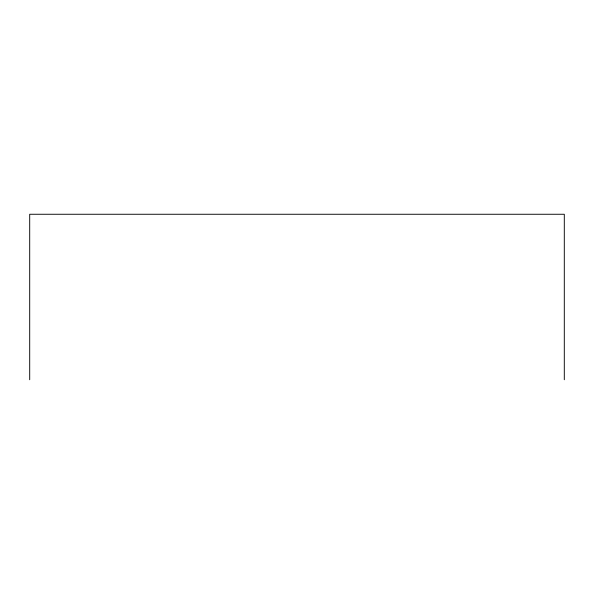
<?xml version="1.0" encoding="UTF-8"?>
<svg xmlns="http://www.w3.org/2000/svg" width="594" height="594" viewBox="0 0 594 594"><rect width="100%" height="100%" fill="white"/><g stroke="black" fill="none" stroke-linecap="round" stroke-linejoin="round"><path stroke-width="0.89" d="M564.3 379.737L564.3 214.263L29.7 214.263L29.7 379.737"/></g></svg>
